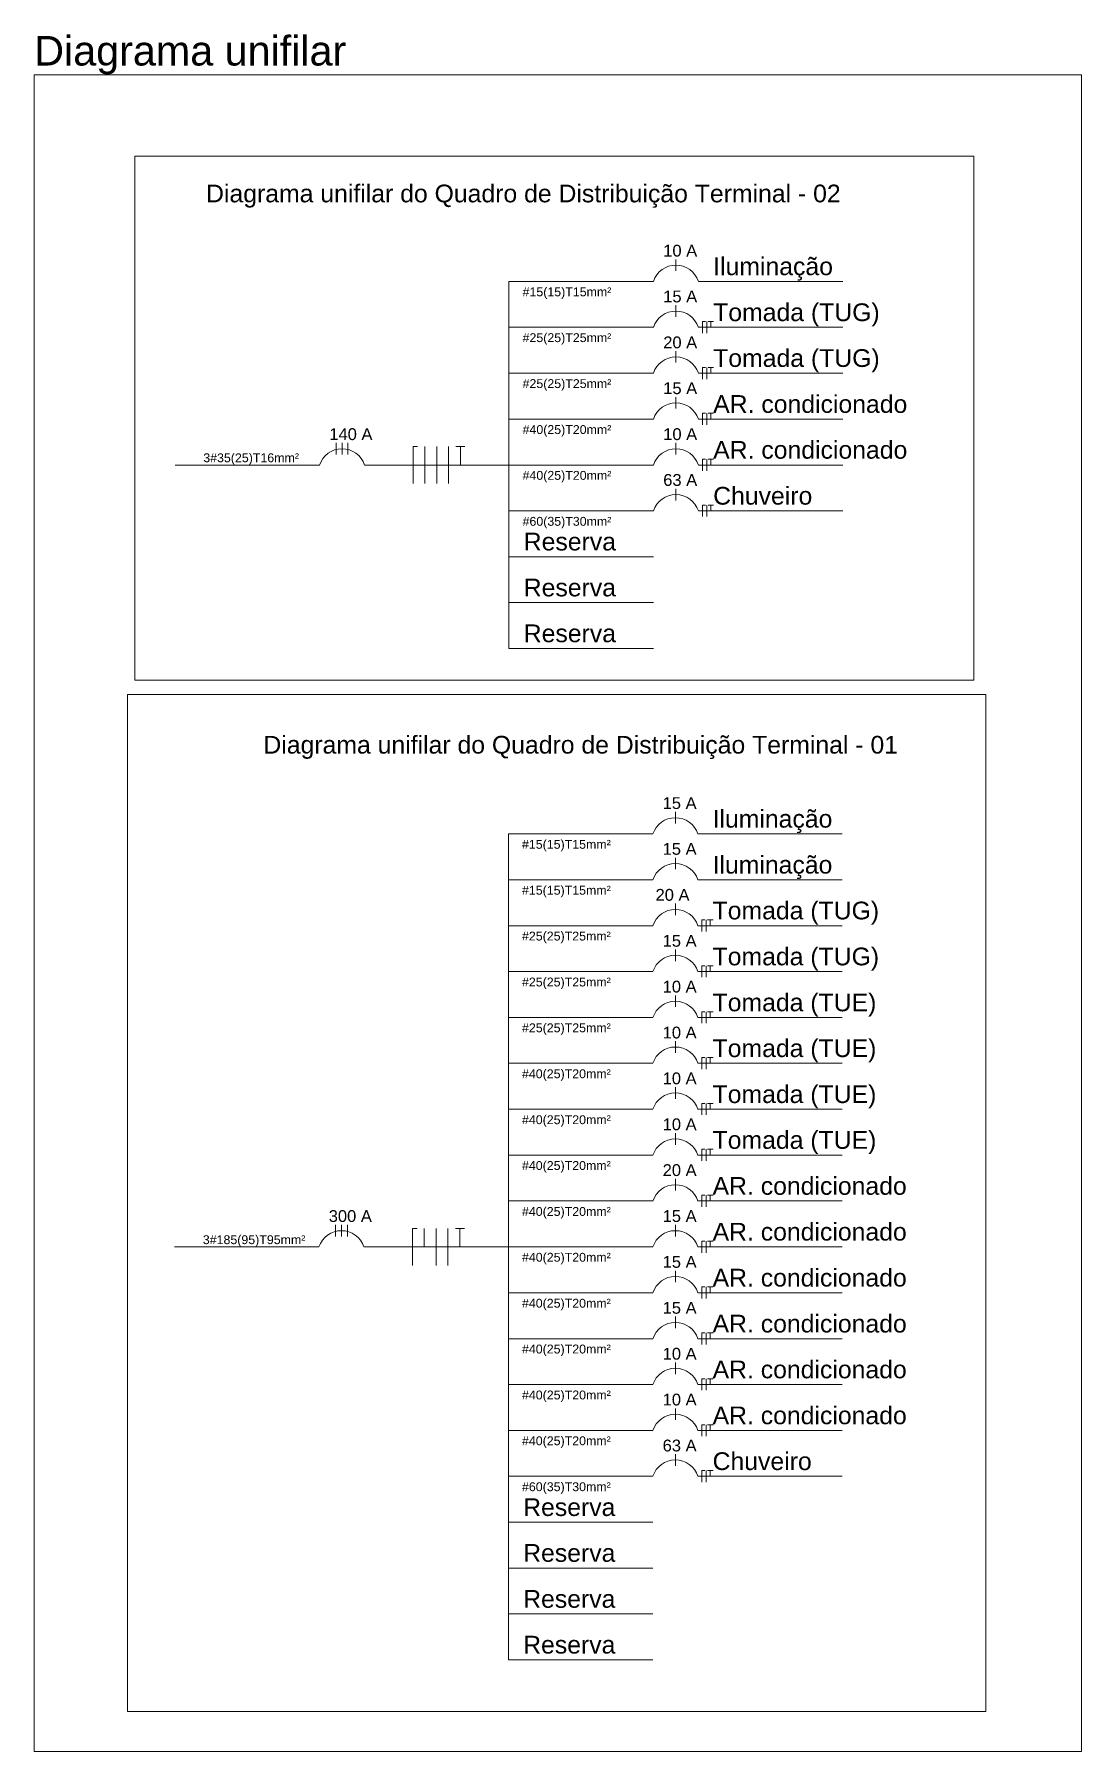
# Model space of a CAD drawing. Header units: millimetres. Extents: x 2.4 to 9.5, y 1 to 12.7.
import ezdxf

# ---------------------------------------------------------------- set-up
doc = ezdxf.new("R2010")
doc.units = ezdxf.units.MM
doc.layers.add('TOMADAS', color=250, linetype='Continuous')
doc.styles.get("Standard").update_dxf_attribs({"font": 'arial.ttf'})

# ---------------------------------------------------------------- blocks, each defined once
blk = doc.blocks.new('diagrama unifilar')
at = {"layer": 'TOMADAS', "color": 7, "lineweight": 20}
for p, q in [((2784.624, 34.376), (2784.624, 34.415)), ((2784.624, 34.337), (2784.624, 34.376)), ((2783.494, 34.266), (2784.472, 34.266)), ((2783.494, 34.266), (2783.494, 31.781)), ((2784.776, 34.266), (2785.754, 34.266)), ((2784.624, 34.065), (2784.624, 34.104)), ((2784.624, 34.026), (2784.624, 34.065)), ((2783.494, 33.955), (2784.472, 33.955)), ((2784.776, 33.955), (2785.754, 33.955)), ((2784.804, 33.955), (2784.804, 33.994)), ((2784.804, 33.994), (2784.823, 33.994)), ((2784.804, 33.916), (2784.804, 33.955)), ((2784.832, 33.955), (2784.832, 33.994)), ((2784.832, 33.916), (2784.832, 33.955)), ((2784.841, 33.994), (2784.86, 33.994)), ((2784.86, 33.955), (2784.86, 33.994)), ((2784.86, 33.994), (2784.879, 33.994)), ((2784.624, 33.755), (2784.624, 33.794)), ((2784.624, 33.716), (2784.624, 33.755)), ((2783.494, 33.645), (2784.472, 33.645)), ((2784.776, 33.645), (2785.754, 33.645)), ((2784.804, 33.645), (2784.804, 33.684)), ((2784.804, 33.684), (2784.823, 33.684)), ((2784.804, 33.605), (2784.804, 33.645)), ((2784.832, 33.645), (2784.832, 33.684)), ((2784.832, 33.605), (2784.832, 33.645)), ((2784.841, 33.684), (2784.86, 33.684)), ((2784.86, 33.645), (2784.86, 33.684)), ((2784.86, 33.684), (2784.879, 33.684)), ((2784.624, 33.444), (2784.624, 33.483)), ((2784.624, 33.405), (2784.624, 33.444)), ((2784.804, 33.334), (2784.804, 33.373)), ((2784.804, 33.373), (2784.823, 33.373)), ((2784.832, 33.334), (2784.832, 33.373)), ((2784.841, 33.373), (2784.86, 33.373)), ((2784.86, 33.334), (2784.86, 33.373)), ((2784.86, 33.373), (2784.879, 33.373)), ((2783.494, 33.334), (2784.472, 33.334)), ((2784.776, 33.334), (2785.754, 33.334)), ((2784.804, 33.295), (2784.804, 33.334)), ((2784.832, 33.295), (2784.832, 33.334)), ((2782.324, 33.134), (2782.324, 33.173)), ((2782.324, 33.095), (2782.324, 33.134)), ((2782.364, 33.134), (2782.364, 33.173)), ((2782.364, 33.095), (2782.364, 33.134)), ((2782.404, 33.134), (2782.404, 33.173)), ((2782.404, 33.095), (2782.404, 33.134)), ((2782.845, 33.023), (2782.845, 33.148)), ((2782.845, 33.148), (2782.875, 33.148)), ((2782.925, 33.023), (2782.925, 33.148)), ((2783.005, 33.023), (2783.005, 33.148)), ((2783.085, 33.023), (2783.085, 33.148)), ((2783.135, 33.148), (2783.165, 33.148)), ((2783.165, 33.023), (2783.165, 33.148)), ((2783.165, 33.148), (2783.195, 33.148)), ((2784.624, 33.134), (2784.624, 33.173)), ((2784.624, 33.095), (2784.624, 33.134)), ((2781.234, 33.023), (2782.212, 33.023)), ((2782.516, 33.023), (2783.494, 33.023)), ((2782.845, 32.898), (2782.845, 33.023)), ((2782.925, 32.898), (2782.925, 33.023)), ((2783.005, 32.898), (2783.005, 33.023)), ((2783.085, 32.898), (2783.085, 33.023)), ((2783.494, 33.023), (2784.472, 33.023)), ((2784.776, 33.023), (2785.754, 33.023)), ((2784.804, 33.023), (2784.804, 33.063)), ((2784.804, 33.063), (2784.823, 33.063)), ((2784.804, 32.984), (2784.804, 33.023)), ((2784.832, 33.023), (2784.832, 33.063)), ((2784.832, 32.984), (2784.832, 33.023)), ((2784.841, 33.063), (2784.86, 33.063)), ((2784.86, 33.023), (2784.86, 33.063)), ((2784.86, 33.063), (2784.879, 33.063)), ((2784.624, 32.823), (2784.624, 32.862)), ((2784.624, 32.784), (2784.624, 32.823)), ((2783.494, 32.713), (2784.472, 32.713)), ((2784.776, 32.713), (2785.754, 32.713)), ((2784.804, 32.713), (2784.804, 32.752)), ((2784.804, 32.752), (2784.823, 32.752)), ((2784.804, 32.674), (2784.804, 32.713)), ((2784.832, 32.713), (2784.832, 32.752)), ((2784.832, 32.674), (2784.832, 32.713)), ((2784.841, 32.752), (2784.86, 32.752)), ((2784.86, 32.713), (2784.86, 32.752)), ((2784.86, 32.752), (2784.879, 32.752)), ((2783.494, 32.402), (2784.472, 32.402)), ((2783.494, 32.092), (2784.472, 32.092)), ((2783.494, 31.781), (2784.472, 31.781)), ((2784.62, 30.637), (2784.62, 30.676)), ((2784.62, 30.597), (2784.62, 30.637)), ((2783.49, 30.526), (2784.468, 30.526)), ((2783.49, 30.526), (2783.49, 24.936)), ((2784.772, 30.526), (2785.75, 30.526)), ((2784.62, 30.326), (2784.62, 30.365)), ((2784.62, 30.287), (2784.62, 30.326)), ((2783.49, 30.216), (2784.468, 30.216)), ((2784.772, 30.216), (2785.75, 30.216)), ((2784.62, 30.015), (2784.62, 30.055)), ((2784.62, 29.976), (2784.62, 30.015)), ((2783.49, 29.905), (2784.468, 29.905)), ((2784.772, 29.905), (2785.75, 29.905)), ((2784.8, 29.905), (2784.8, 29.944)), ((2784.8, 29.944), (2784.819, 29.944)), ((2784.8, 29.866), (2784.8, 29.905)), ((2784.828, 29.905), (2784.828, 29.944)), ((2784.828, 29.866), (2784.828, 29.905)), ((2784.838, 29.944), (2784.856, 29.944)), ((2784.856, 29.905), (2784.856, 29.944)), ((2784.856, 29.944), (2784.875, 29.944)), ((2784.62, 29.705), (2784.62, 29.744)), ((2784.62, 29.666), (2784.62, 29.705)), ((2783.49, 29.595), (2784.468, 29.595)), ((2784.772, 29.595), (2785.75, 29.595)), ((2784.8, 29.595), (2784.8, 29.634)), ((2784.8, 29.634), (2784.819, 29.634)), ((2784.8, 29.556), (2784.8, 29.595)), ((2784.828, 29.595), (2784.828, 29.634)), ((2784.828, 29.556), (2784.828, 29.595)), ((2784.838, 29.634), (2784.856, 29.634)), ((2784.856, 29.595), (2784.856, 29.634)), ((2784.856, 29.634), (2784.875, 29.634)), ((2784.62, 29.394), (2784.62, 29.433)), ((2784.62, 29.355), (2784.62, 29.394)), ((2784.8, 29.284), (2784.8, 29.323)), ((2784.8, 29.323), (2784.819, 29.323)), ((2784.828, 29.284), (2784.828, 29.323)), ((2784.838, 29.323), (2784.856, 29.323)), ((2784.856, 29.284), (2784.856, 29.323)), ((2784.856, 29.323), (2784.875, 29.323)), ((2783.49, 29.284), (2784.468, 29.284)), ((2784.772, 29.284), (2785.75, 29.284)), ((2784.8, 29.245), (2784.8, 29.284)), ((2784.828, 29.245), (2784.828, 29.284)), ((2784.62, 29.084), (2784.62, 29.123)), ((2784.62, 29.045), (2784.62, 29.084)), ((2783.49, 28.974), (2784.468, 28.974)), ((2784.772, 28.974), (2785.75, 28.974)), ((2784.8, 28.974), (2784.8, 29.013)), ((2784.8, 29.013), (2784.819, 29.013)), ((2784.8, 28.934), (2784.8, 28.974)), ((2784.828, 28.974), (2784.828, 29.013)), ((2784.828, 28.934), (2784.828, 28.974)), ((2784.838, 29.013), (2784.856, 29.013)), ((2784.856, 28.974), (2784.856, 29.013)), ((2784.856, 29.013), (2784.875, 29.013)), ((2784.62, 28.773), (2784.62, 28.812)), ((2784.62, 28.734), (2784.62, 28.773)), ((2783.49, 28.663), (2784.468, 28.663)), ((2784.772, 28.663), (2785.75, 28.663)), ((2784.8, 28.663), (2784.8, 28.702)), ((2784.8, 28.702), (2784.819, 28.702)), ((2784.8, 28.624), (2784.8, 28.663)), ((2784.828, 28.663), (2784.828, 28.702)), ((2784.828, 28.624), (2784.828, 28.663)), ((2784.838, 28.702), (2784.856, 28.702)), ((2784.856, 28.663), (2784.856, 28.702)), ((2784.856, 28.702), (2784.875, 28.702)), ((2784.62, 28.463), (2784.62, 28.502)), ((2784.62, 28.423), (2784.62, 28.463)), ((2784.8, 28.352), (2784.8, 28.392)), ((2784.8, 28.392), (2784.819, 28.392)), ((2784.828, 28.352), (2784.828, 28.392)), ((2784.838, 28.392), (2784.856, 28.392)), ((2784.856, 28.352), (2784.856, 28.392)), ((2784.856, 28.392), (2784.875, 28.392)), ((2783.49, 28.352), (2784.468, 28.352)), ((2784.772, 28.352), (2785.75, 28.352)), ((2784.8, 28.313), (2784.8, 28.352)), ((2784.828, 28.313), (2784.828, 28.352)), ((2784.62, 28.152), (2784.62, 28.191)), ((2784.62, 28.113), (2784.62, 28.152)), ((2783.49, 28.042), (2784.468, 28.042)), ((2784.772, 28.042), (2785.75, 28.042)), ((2784.8, 28.042), (2784.8, 28.081)), ((2784.8, 28.081), (2784.819, 28.081)), ((2784.8, 28.003), (2784.8, 28.042)), ((2784.828, 28.042), (2784.828, 28.081)), ((2784.828, 28.003), (2784.828, 28.042)), ((2784.838, 28.081), (2784.856, 28.081)), ((2784.856, 28.042), (2784.856, 28.081)), ((2784.856, 28.081), (2784.875, 28.081)), ((2782.32, 27.842), (2782.32, 27.881)), ((2782.32, 27.802), (2782.32, 27.842)), ((2782.36, 27.842), (2782.36, 27.881)), ((2782.36, 27.802), (2782.36, 27.842)), ((2782.4, 27.842), (2782.4, 27.881)), ((2782.4, 27.802), (2782.4, 27.842)), ((2782.841, 27.731), (2782.841, 27.856)), ((2782.841, 27.856), (2782.872, 27.856)), ((2782.921, 27.731), (2782.921, 27.856)), ((2783.001, 27.731), (2783.001, 27.856)), ((2783.081, 27.731), (2783.081, 27.856)), ((2783.131, 27.856), (2783.161, 27.856)), ((2783.161, 27.731), (2783.161, 27.856)), ((2783.161, 27.856), (2783.192, 27.856)), ((2784.62, 27.842), (2784.62, 27.881)), ((2784.62, 27.802), (2784.62, 27.842)), ((2781.23, 27.731), (2782.208, 27.731)), ((2782.513, 27.731), (2783.49, 27.731)), ((2782.841, 27.606), (2782.841, 27.731)), ((2783.001, 27.606), (2783.001, 27.731)), ((2783.081, 27.606), (2783.081, 27.731)), ((2783.49, 27.731), (2784.468, 27.731)), ((2784.772, 27.731), (2785.75, 27.731)), ((2784.8, 27.731), (2784.8, 27.77)), ((2784.8, 27.77), (2784.819, 27.77)), ((2784.8, 27.692), (2784.8, 27.731)), ((2784.828, 27.731), (2784.828, 27.77)), ((2784.828, 27.692), (2784.828, 27.731)), ((2784.838, 27.77), (2784.856, 27.77)), ((2784.856, 27.731), (2784.856, 27.77)), ((2784.856, 27.77), (2784.875, 27.77)), ((2784.62, 27.531), (2784.62, 27.57)), ((2784.62, 27.492), (2784.62, 27.531)), ((2784.8, 27.421), (2784.8, 27.46)), ((2784.8, 27.46), (2784.819, 27.46)), ((2784.828, 27.421), (2784.828, 27.46)), ((2784.838, 27.46), (2784.856, 27.46)), ((2784.856, 27.421), (2784.856, 27.46)), ((2784.856, 27.46), (2784.875, 27.46)), ((2783.49, 27.421), (2784.468, 27.421)), ((2784.772, 27.421), (2785.75, 27.421)), ((2784.8, 27.382), (2784.8, 27.421)), ((2784.828, 27.382), (2784.828, 27.421)), ((2784.62, 27.22), (2784.62, 27.26)), ((2784.62, 27.181), (2784.62, 27.22)), ((2783.49, 27.11), (2784.468, 27.11)), ((2784.772, 27.11), (2785.75, 27.11)), ((2784.8, 27.11), (2784.8, 27.149)), ((2784.8, 27.149), (2784.819, 27.149)), ((2784.8, 27.071), (2784.8, 27.11)), ((2784.828, 27.11), (2784.828, 27.149)), ((2784.828, 27.071), (2784.828, 27.11)), ((2784.838, 27.149), (2784.856, 27.149)), ((2784.856, 27.11), (2784.856, 27.149)), ((2784.856, 27.149), (2784.875, 27.149)), ((2784.62, 26.91), (2784.62, 26.949)), ((2784.62, 26.871), (2784.62, 26.91)), ((2783.49, 26.8), (2784.468, 26.8)), ((2784.772, 26.8), (2785.75, 26.8)), ((2784.8, 26.8), (2784.8, 26.839)), ((2784.8, 26.839), (2784.819, 26.839)), ((2784.8, 26.761), (2784.8, 26.8)), ((2784.828, 26.8), (2784.828, 26.839)), ((2784.828, 26.761), (2784.828, 26.8)), ((2784.838, 26.839), (2784.856, 26.839)), ((2784.856, 26.8), (2784.856, 26.839)), ((2784.856, 26.839), (2784.875, 26.839)), ((2784.62, 26.599), (2784.62, 26.638)), ((2784.62, 26.56), (2784.62, 26.599)), ((2784.8, 26.489), (2784.8, 26.528)), ((2784.8, 26.528), (2784.819, 26.528)), ((2784.828, 26.489), (2784.828, 26.528)), ((2784.838, 26.528), (2784.856, 26.528)), ((2784.856, 26.489), (2784.856, 26.528)), ((2784.856, 26.528), (2784.875, 26.528)), ((2783.49, 26.489), (2784.468, 26.489)), ((2784.772, 26.489), (2785.75, 26.489)), ((2784.8, 26.45), (2784.8, 26.489)), ((2784.828, 26.45), (2784.828, 26.489)), ((2784.62, 26.289), (2784.62, 26.328)), ((2784.62, 26.25), (2784.62, 26.289)), ((2783.49, 26.179), (2784.468, 26.179)), ((2784.772, 26.179), (2785.75, 26.179)), ((2784.8, 26.179), (2784.8, 26.218)), ((2784.8, 26.218), (2784.819, 26.218)), ((2784.8, 26.139), (2784.8, 26.179)), ((2784.828, 26.179), (2784.828, 26.218)), ((2784.828, 26.139), (2784.828, 26.179)), ((2784.838, 26.218), (2784.856, 26.218)), ((2784.856, 26.179), (2784.856, 26.218)), ((2784.856, 26.218), (2784.875, 26.218)), ((2783.49, 25.868), (2784.468, 25.868)), ((2783.49, 25.557), (2784.468, 25.557)), ((2783.49, 25.247), (2784.468, 25.247)), ((2783.49, 24.936), (2784.468, 24.936))]:
    blk.add_line(p, q, dxfattribs=at)
for points in [[(2780.281, 35.665), (2787.369, 35.665), (2787.369, 24.315), (2780.281, 24.315)], [(2786.641, 35.113), (2780.961, 35.113), (2780.961, 31.566), (2786.641, 31.566)], [(2786.722, 31.471), (2780.912, 31.471), (2780.912, 24.586), (2786.722, 24.586)]]:
    blk.add_lwpolyline(points, close=True, dxfattribs=at)
for centre in [(2784.624, 34.216), (2784.624, 33.905), (2784.624, 33.595), (2784.624, 33.284), (2782.364, 32.973), (2784.624, 32.973), (2784.624, 32.663), (2784.62, 30.476), (2784.62, 30.166), (2784.62, 29.855), (2784.62, 29.545), (2784.62, 29.234), (2784.62, 28.924), (2784.62, 28.613), (2784.62, 28.302), (2784.62, 27.992), (2782.36, 27.681), (2784.62, 27.681), (2784.62, 27.371), (2784.62, 27.06), (2784.62, 26.75), (2784.62, 26.439), (2784.62, 26.129)]:
    blk.add_arc(centre, 0.16, 18.1739, 161.8261, dxfattribs=at)
at = {"layer": 'TOMADAS', "color": 7, "lineweight": 20, "attachment_point": 1}
for s, width, heights, insert, char_height in [('Diagrama unifilar', 7.87784, [1.325], (2780.281, 35.927), 0.2), ('Diagrama unifilar do Quadro de Distribuição Terminal - 02', 10.94652, [0.443], (2781.444, 34.921), 0.12), ('10 A', 0.64666, [0], (2784.538, 34.514), 0.08), ('Iluminação', 2.3274, [0], (2784.876, 34.428), 0.12), ('\\pxi-3,l4,t4;#15(15)T15mm²', 3.78287, [0.467], (2783.526, 34.225), 0.06), ('15 A', 0.64666, [0], (2784.538, 34.204), 0.08), ('Tomada (TUG)', 2.97131, [0.545], (2784.876, 34.117), 0.12), ('\\pxi-3,l4,t4;#25(25)T25mm²', 3.78287, [0.467], (2783.526, 33.915), 0.06), ('20 A', 0.64666, [0], (2784.538, 33.893), 0.08), ('Tomada (TUG)', 3.0518, [0.317], (2784.876, 33.807), 0.12), ('\\pxi-3,l4,t4;#25(25)T25mm²', 3.78287, [0.467], (2783.526, 33.604), 0.06), ('15 A', 0.64666, [0], (2784.538, 33.583), 0.08), ('AR. condicionado', 4.05621, [0.185], (2784.876, 33.496), 0.12), ('140 A', 0.85412, [0.368], (2782.278, 33.272), 0.08), ('\\pxi-3,l4,t4;#40(25)T20mm²', 3.78287, [0.467], (2783.526, 33.293), 0.06), ('10 A', 0.64666, [0], (2784.538, 33.272), 0.08), ('AR. condicionado', 3.62401, [0.287], (2784.876, 33.186), 0.12), ('\\pxi-3,l4,t4;3#35(25)T16mm²', 3.78287, [0.467], (2781.365, 33.102), 0.06), ('\\pxi-3,l4,t4;#40(25)T20mm²', 3.78287, [0.467], (2783.526, 32.983), 0.06), ('63 A', 0.64666, [0], (2784.538, 32.962), 0.08), ('Chuveiro', 2.3274, [0], (2784.876, 32.875), 0.12), ('\\pxi-3,l4,t4;#60(35)T30mm²', 3.78287, [0.467], (2783.526, 32.672), 0.06), ('Reserva', 2.3274, [0], (2783.594, 32.565), 0.12), ('Reserva', 2.3274, [0], (2783.594, 32.254), 0.12), ('Reserva', 2.3274, [0], (2783.594, 31.944), 0.12), ('Diagrama unifilar do Quadro de Distribuição Terminal - 01', 10.94652, [0.443], (2781.832, 31.19), 0.12), ('15 A', 0.64666, [0], (2784.534, 30.775), 0.08), ('Iluminação', 2.3274, [0], (2784.872, 30.689), 0.12), ('\\pxi-3,l4,t4;#15(15)T15mm²', 3.78287, [0.467], (2783.522, 30.486), 0.06), ('15 A', 0.64666, [0], (2784.534, 30.465), 0.08), ('Iluminação', 2.3274, [0], (2784.872, 30.378), 0.12), ('\\pxi-3,l4,t4;#15(15)T15mm²', 3.78287, [0.467], (2783.522, 30.175), 0.06), ('20 A', 0.64666, [0], (2784.486, 30.154), 0.08), ('Tomada (TUG)', 2.89614, [0.673], (2784.872, 30.068), 0.12), ('\\pxi-3,l4,t4;#25(25)T25mm²', 3.78287, [0.467], (2783.522, 29.865), 0.06), ('15 A', 0.64666, [0], (2784.534, 29.843), 0.08), ('Tomada (TUG)', 2.89614, [0.673], (2784.872, 29.757), 0.12), ('\\pxi-3,l4,t4;#25(25)T25mm²', 3.78287, [0.467], (2783.522, 29.554), 0.06), ('10 A', 0.64666, [0], (2784.534, 29.533), 0.08), ('Tomada (TUE)', 2.98787, [0.399], (2784.872, 29.446), 0.12), ('\\pxi-3,l4,t4;#25(25)T25mm²', 3.78287, [0.467], (2783.522, 29.244), 0.06), ('10 A', 0.64666, [0], (2784.534, 29.222), 0.08), ('Tomada (TUE)', 2.98787, [0.399], (2784.872, 29.136), 0.12), ('\\pxi-3,l4,t4;#40(25)T20mm²', 3.78287, [0.467], (2783.522, 28.933), 0.06), ('10 A', 0.64666, [0], (2784.534, 28.912), 0.08), ('Tomada (TUE)', 2.98787, [0.399], (2784.872, 28.825), 0.12), ('\\pxi-3,l4,t4;#40(25)T20mm²', 3.78287, [0.467], (2783.522, 28.622), 0.06), ('10 A', 0.64666, [0], (2784.534, 28.601), 0.08), ('Tomada (TUE)', 2.98787, [0.399], (2784.872, 28.515), 0.12), ('\\pxi-3,l4,t4;#40(25)T20mm²', 3.78287, [0.467], (2783.522, 28.312), 0.06), ('20 A', 0.64666, [0], (2784.534, 28.291), 0.08), ('AR. condicionado', 3.53757, [0.114], (2784.872, 28.204), 0.12), ('300 A', 0.78496, [0.381], (2782.274, 27.98), 0.08), ('\\pxi-3,l4,t4;#40(25)T20mm²', 3.78287, [0.467], (2783.522, 28.001), 0.06), ('15 A', 0.64666, [0], (2784.534, 27.98), 0.08), ('AR. condicionado', 3.53757, [0.114], (2784.872, 27.894), 0.12), ('\\pxi-3,l4,t4;3#185(95)T95mm²', 3.78287, [0.467], (2781.362, 27.81), 0.06), ('\\pxi-3,l4,t4;#40(25)T20mm²', 3.78287, [0.467], (2783.522, 27.691), 0.06), ('15 A', 0.64666, [0], (2784.534, 27.67), 0.08), ('AR. condicionado', 3.53757, [0.114], (2784.872, 27.583), 0.12), ('\\pxi-3,l4,t4;#40(25)T20mm²', 3.78287, [0.467], (2783.522, 27.38), 0.06), ('15 A', 0.64666, [0], (2784.534, 27.359), 0.08), ('AR. condicionado', 3.53757, [0.114], (2784.872, 27.272), 0.12), ('\\pxi-3,l4,t4;#40(25)T20mm²', 3.78287, [0.467], (2783.522, 27.07), 0.06), ('10 A', 0.64666, [0], (2784.534, 27.048), 0.08), ('AR. condicionado', 3.53757, [0.114], (2784.872, 26.962), 0.12), ('\\pxi-3,l4,t4;#40(25)T20mm²', 3.78287, [0.467], (2783.522, 26.759), 0.06), ('10 A', 0.64666, [0], (2784.534, 26.738), 0.08), ('AR. condicionado', 3.53757, [0.114], (2784.872, 26.651), 0.12), ('\\pxi-3,l4,t4;#40(25)T20mm²', 3.78287, [0.467], (2783.522, 26.449), 0.06), ('63 A', 0.64666, [0], (2784.534, 26.427), 0.08), ('Chuveiro', 2.3274, [0], (2784.872, 26.341), 0.12), ('\\pxi-3,l4,t4;#60(35)T30mm²', 3.78287, [0.467], (2783.522, 26.138), 0.06), ('Reserva', 2.3274, [0], (2783.59, 26.03), 0.12), ('Reserva', 2.3274, [0], (2783.59, 25.72), 0.12), ('Reserva', 2.3274, [0], (2783.59, 25.409), 0.12), ('Reserva', 2.3274, [0], (2783.59, 25.099), 0.12)]:
    blk.add_mtext_dynamic_manual_height_columns(s, width=width, gutter_width=7.5, heights=heights, dxfattribs=dict(at, insert=insert, char_height=char_height))

msp = doc.modelspace()

# ---------------------------------------------------------------- block references
msp.add_blockref('diagrama unifilar', (-2777.917, -23.271))

doc.saveas('drawing.dxf')
